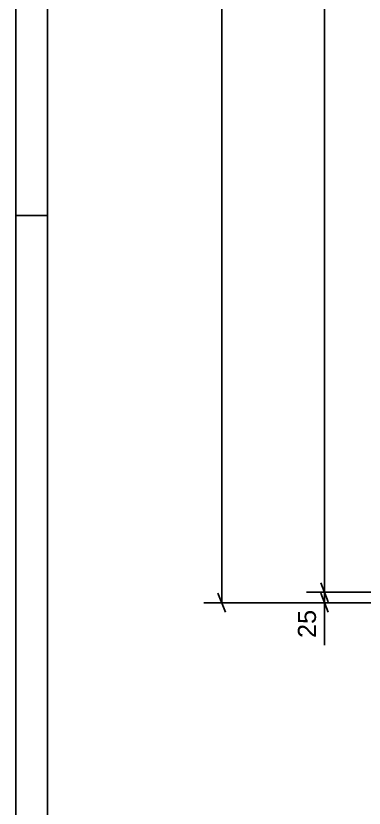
# Model space of a CAD drawing. Header units: millimetres. Extents: x -135 to 706, y -238 to 356.
# Drawn here: x -134.7 to -79.5, y -34.2 to 91.2 of the extents above; entities that cross this region are included whole.
import ezdxf

# ---------------------------------------------------------------- set-up
doc = ezdxf.new("R2010")
doc.units = ezdxf.units.MM
doc.styles.add('Arial', font='ARIAL.TTF', dxfattribs={"height": 0.2})

# ---------------------------------------------------------------- blocks, each defined once
blk = doc.blocks.new('Unknown-284933639-1134')
at = {"color": 5, "linetype": 'Continuous'}
for p, q in [((-134.66, 355.61), (-134.66, -238.39)), ((-129.66, 350.61), (-129.66, -233.39)), ((-129.66, 59.61), (-134.66, 59.61))]:
    blk.add_line(p, q, dxfattribs=at)
blk = doc.blocks.new('StraightDimension-284933639-12200 - 1225')
at = {"color": 7, "linetype": 'Continuous'}
for p, q in [((-85.77, 0), (-85.77, 287.99)), ((-86.37, 1.5), (-85.17, -1.5)), ((-27.67, 0), (-88.62, 0))]:
    blk.add_line(p, q, dxfattribs=at)
blk = doc.blocks.new('StraightDimension-284933639-12201 - 1225')
at = {"color": 7, "linetype": 'Continuous'}
for p, q in [((-86.37, 1.5), (-85.17, -1.5)), ((-27.67, 0), (-88.62, 0)), ((-85.77, -1.67), (-85.77, 0)), ((-85.17, -3.17), (-86.37, -0.17)), ((-27.67, -1.67), (-88.62, -1.67)), ((-85.77, -1.67), (-85.77, -8.36)), ((-85.77, -1.67), (-85.77, -8.36))]:
    blk.add_line(p, q, dxfattribs=at)
at = {"color": 0}
blk.add_wipeout([(-86.52, -2.19), (-90.72, -2.19), (-90.72, -7.84), (-86.52, -7.84)], dxfattribs=at)
at = {"color": 3, "style": 'Arial'}
blk.add_text('25', height=2.865, rotation=90.0002, dxfattribs=at).set_placement((-87.12, -7.24))
blk = doc.blocks.new('StraightDimension-284933639-19487 - 1225')
at = {"color": 7, "linetype": 'Continuous'}
for p, q in [((-102.04, -1.67), (-102.04, 315.98)), ((-102.64, -0.17), (-101.44, -3.17)), ((-27.67, -1.67), (-104.89, -1.67))]:
    blk.add_line(p, q, dxfattribs=at)

msp = doc.modelspace()

# ---------------------------------------------------------------- block references
msp.add_blockref('Unknown-284933639-1134', (0, 0))

# ---------------------------------------------------------------- next in the draw order: block references
msp.add_blockref('StraightDimension-284933639-12200 - 1225', (0, 0))

# ---------------------------------------------------------------- next in the draw order: block references
msp.add_blockref('StraightDimension-284933639-12201 - 1225', (0, 0))

# ---------------------------------------------------------------- next in the draw order: block references
msp.add_blockref('StraightDimension-284933639-19487 - 1225', (0, 0))

doc.saveas('drawing.dxf')
